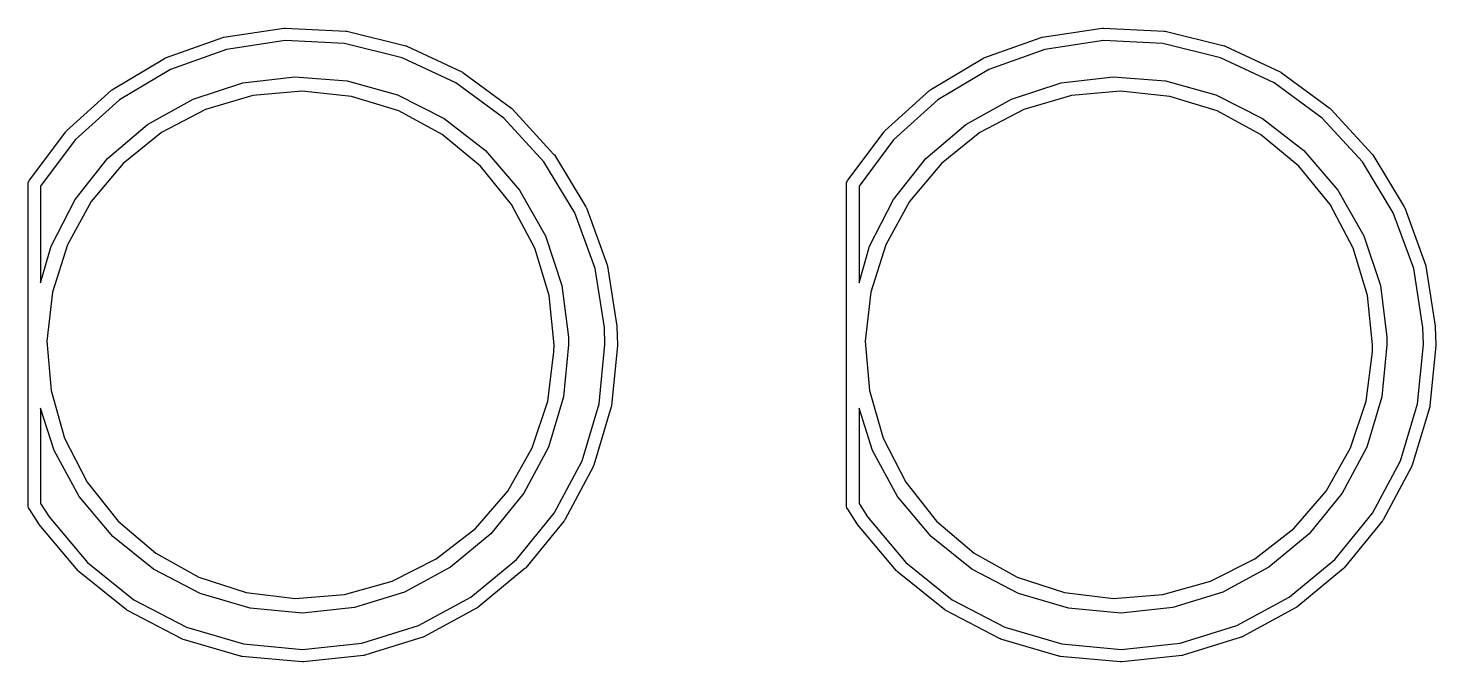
# Model space of a CAD drawing. Extents: x 86.5 to 150.2, y -83.2 to -30.6.
# Drawn here: x 118.03 to 131.57, y -61.47 to -55.37 of the extents above; entities that cross this region are included whole.
import ezdxf

# ---------------------------------------------------------------- set-up
doc = ezdxf.new("R2010")
doc.units = 0
doc.header["$MEASUREMENT"] = 0
doc.layers.add('BLACK', color=7, linetype='CONTINUOUS')

msp = doc.modelspace()

# ---------------------------------------------------------------- linework, layer by layer
at = {"layer": 'BLACK', "linetype": 'CONTINUOUS'}
for p, q in [((119.913, -55.4606), (120.49, -55.3745)), ((120.49, -55.3745), (120.491, -55.3743)), ((120.491, -55.3743), (120.497, -55.3741)), ((120.497, -55.3741), (120.502, -55.3739)), ((120.502, -55.3739), (121.085, -55.4015)), ((127.787, -55.4606), (128.364, -55.3745)), ((128.364, -55.3745), (128.365, -55.3743)), ((128.365, -55.3743), (128.371, -55.3741)), ((128.371, -55.3741), (128.376, -55.3739)), ((128.376, -55.3739), (128.959, -55.4015)), ((119.352, -55.6601), (119.902, -55.4635)), ((119.902, -55.4635), (119.903, -55.4632)), ((119.903, -55.4632), (119.908, -55.4619)), ((119.908, -55.4619), (119.913, -55.4606)), ((120.502, -55.494), (119.937, -55.5784)), ((121.073, -55.521), (120.502, -55.494)), ((121.628, -55.6585), (121.073, -55.521)), ((121.085, -55.4015), (121.086, -55.4015)), ((121.086, -55.4015), (121.091, -55.4024)), ((121.091, -55.4024), (121.097, -55.4031)), ((121.097, -55.4031), (121.663, -55.5434)), ((127.226, -55.6601), (127.776, -55.4635)), ((127.776, -55.4635), (127.777, -55.4632)), ((127.777, -55.4632), (127.782, -55.4619)), ((127.782, -55.4619), (127.787, -55.4606)), ((128.376, -55.494), (127.811, -55.5784)), ((128.947, -55.521), (128.376, -55.494)), ((129.502, -55.6585), (128.947, -55.521)), ((128.959, -55.4015), (128.96, -55.4015)), ((128.96, -55.4015), (128.965, -55.4024)), ((128.965, -55.4024), (128.971, -55.4031)), ((128.971, -55.4031), (129.537, -55.5434)), ((118.841, -55.9647), (119.342, -55.6651)), ((119.342, -55.6651), (119.343, -55.6647)), ((119.343, -55.6647), (119.348, -55.6624)), ((119.348, -55.6624), (119.352, -55.6601)), ((119.937, -55.5784), (119.398, -55.7711)), ((122.146, -55.9011), (121.628, -55.6585)), ((121.663, -55.5434), (121.664, -55.5436)), ((121.664, -55.5436), (121.669, -55.5455)), ((121.669, -55.5455), (121.674, -55.5473)), ((121.674, -55.5473), (122.202, -55.7949)), ((126.715, -55.9647), (127.216, -55.6651)), ((127.216, -55.6651), (127.217, -55.6647)), ((127.217, -55.6647), (127.222, -55.6624)), ((127.222, -55.6624), (127.226, -55.6601)), ((127.811, -55.5784), (127.272, -55.7711)), ((130.02, -55.9011), (129.502, -55.6585)), ((129.537, -55.5434), (129.538, -55.5436)), ((129.538, -55.5436), (129.543, -55.5455)), ((129.543, -55.5455), (129.548, -55.5473)), ((129.548, -55.5473), (130.076, -55.7949)), ((119.398, -55.7711), (118.908, -56.0647)), ((122.202, -55.7949), (122.203, -55.7953)), ((122.203, -55.7953), (122.208, -55.7982)), ((122.208, -55.7982), (122.212, -55.8009)), ((122.212, -55.8009), (122.683, -56.1465)), ((127.272, -55.7711), (126.782, -56.0647)), ((130.076, -55.7949), (130.077, -55.7953)), ((130.077, -55.7953), (130.082, -55.7982)), ((130.082, -55.7982), (130.086, -55.8009)), ((130.086, -55.8009), (130.557, -56.1465)), ((119.617, -56.0558), (120.096, -55.9002)), ((120.096, -55.9002), (120.596, -55.8406)), ((120.596, -55.8406), (121.098, -55.8792)), ((121.098, -55.8792), (121.583, -56.0146)), ((122.607, -56.2397), (122.146, -55.9011)), ((127.491, -56.0558), (127.97, -55.9002)), ((127.97, -55.9002), (128.47, -55.8406)), ((128.47, -55.8406), (128.972, -55.8792)), ((128.972, -55.8792), (129.457, -56.0146)), ((130.481, -56.2397), (130.02, -55.9011)), ((118.399, -56.3628), (118.832, -55.9717)), ((118.908, -56.0647), (118.483, -56.4479)), ((118.832, -55.9711), (118.837, -55.9679)), ((118.832, -55.9717), (118.832, -55.9711)), ((118.837, -55.9679), (118.841, -55.9647)), ((119.178, -56.3014), (119.617, -56.0558)), ((120.193, -56.0232), (119.736, -56.1577)), ((120.667, -55.9801), (120.193, -56.0232)), ((121.141, -56.0298), (120.667, -55.9801)), ((121.596, -56.1707), (121.141, -56.0298)), ((121.583, -56.0146), (122.032, -56.2416)), ((126.273, -56.3628), (126.706, -55.9717)), ((126.782, -56.0647), (126.357, -56.4479)), ((126.706, -55.9711), (126.711, -55.9679)), ((126.706, -55.9717), (126.706, -55.9711)), ((126.711, -55.9679), (126.715, -55.9647)), ((127.052, -56.3014), (127.491, -56.0558)), ((128.067, -56.0232), (127.61, -56.1577)), ((128.541, -55.9801), (128.067, -56.0232)), ((129.015, -56.0298), (128.541, -55.9801)), ((129.47, -56.1707), (129.015, -56.0298)), ((129.457, -56.0146), (129.906, -56.2416)), ((119.736, -56.1577), (119.314, -56.3783)), ((122.014, -56.3971), (121.596, -56.1707)), ((122.683, -56.1465), (122.683, -56.147)), ((122.683, -56.147), (122.687, -56.1507)), ((122.687, -56.1507), (122.691, -56.1543)), ((122.691, -56.1543), (123.086, -56.5846)), ((127.61, -56.1577), (127.188, -56.3783)), ((129.888, -56.3971), (129.47, -56.1707)), ((130.557, -56.1465), (130.557, -56.147)), ((130.557, -56.147), (130.561, -56.1507)), ((130.561, -56.1507), (130.565, -56.1543)), ((130.565, -56.1543), (130.96, -56.5846)), ((118.794, -56.6278), (119.178, -56.3014)), ((122.032, -56.2416), (122.429, -56.5516)), ((122.993, -56.6613), (122.607, -56.2397)), ((126.668, -56.6278), (127.052, -56.3014)), ((129.906, -56.2416), (130.303, -56.5516)), ((130.867, -56.6613), (130.481, -56.2397)), ((118.044, -56.8363), (118.391, -56.3715)), ((118.483, -56.4479), (118.15, -56.8951)), ((118.391, -56.3708), (118.395, -56.3669)), ((118.391, -56.3715), (118.391, -56.3708)), ((118.395, -56.3669), (118.399, -56.3628)), ((119.314, -56.3783), (118.943, -56.6767)), ((122.381, -56.7007), (122.014, -56.3971)), ((125.918, -56.8363), (126.265, -56.3715)), ((126.357, -56.4479), (126.024, -56.8951)), ((126.265, -56.3708), (126.269, -56.3669)), ((126.265, -56.3715), (126.265, -56.3708)), ((126.269, -56.3669), (126.273, -56.3628)), ((127.188, -56.3783), (126.817, -56.6767)), ((130.255, -56.7007), (129.888, -56.3971)), ((122.429, -56.5516), (122.758, -56.9328)), ((123.086, -56.5846), (123.086, -56.5852)), ((123.086, -56.5852), (123.089, -56.5896)), ((123.089, -56.5896), (123.093, -56.5939)), ((123.093, -56.5939), (123.396, -57.0926)), ((130.303, -56.5516), (130.632, -56.9328)), ((130.96, -56.5846), (130.96, -56.5852)), ((130.96, -56.5852), (130.963, -56.5896)), ((130.963, -56.5896), (130.967, -56.5939)), ((130.967, -56.5939), (131.27, -57.0926)), ((118.481, -57.0224), (118.794, -56.6278)), ((118.943, -56.6767), (118.637, -57.0415)), ((122.682, -57.0697), (122.381, -56.7007)), ((123.29, -57.1499), (122.993, -56.6613)), ((126.355, -57.0224), (126.668, -56.6278)), ((126.817, -56.6767), (126.511, -57.0415)), ((130.556, -57.0697), (130.255, -56.7007)), ((131.164, -57.1499), (130.867, -56.6613)), ((118.03, -56.8721), (118.031, -56.8632)), ((118.03, -59.9679), (118.03, -56.8721)), ((118.031, -56.8632), (118.034, -56.8519)), ((118.034, -56.8519), (118.04, -56.8415)), ((118.04, -56.8415), (118.044, -56.8363)), ((125.904, -56.8721), (125.905, -56.8632)), ((125.904, -59.9679), (125.904, -56.8721)), ((125.905, -56.8632), (125.908, -56.8519)), ((125.908, -56.8519), (125.914, -56.8415)), ((125.914, -56.8415), (125.918, -56.8363)), ((118.15, -56.8951), (118.15, -57.8231)), ((122.758, -56.9328), (123.007, -57.3706)), ((126.024, -56.8951), (126.024, -57.8231)), ((130.632, -56.9328), (130.881, -57.3706)), ((118.251, -57.4702), (118.481, -57.0224)), ((118.637, -57.0415), (118.407, -57.4588)), ((122.906, -57.4902), (122.682, -57.0697)), ((123.487, -57.6869), (123.29, -57.1499)), ((123.396, -57.0926), (123.396, -57.0933)), ((123.396, -57.0933), (123.398, -57.0982)), ((123.398, -57.0982), (123.401, -57.1032)), ((123.401, -57.1032), (123.601, -57.6512)), ((126.125, -57.4702), (126.355, -57.0224)), ((126.511, -57.0415), (126.281, -57.4588)), ((130.78, -57.4902), (130.556, -57.0697)), ((131.361, -57.6869), (131.164, -57.1499)), ((131.27, -57.0926), (131.27, -57.0933)), ((131.27, -57.0933), (131.272, -57.0982)), ((131.272, -57.0982), (131.275, -57.1032)), ((131.275, -57.1032), (131.475, -57.6512)), ((123.007, -57.3706), (123.166, -57.8484)), ((130.881, -57.3706), (131.04, -57.8484)), ((118.15, -57.8231), (118.251, -57.4702)), ((118.407, -57.4588), (118.263, -57.9127)), ((123.044, -57.9461), (122.906, -57.4902)), ((126.024, -57.8231), (126.125, -57.4702)), ((126.281, -57.4588), (126.137, -57.9127)), ((130.918, -57.9461), (130.78, -57.4902)), ((123.575, -58.2539), (123.487, -57.6869)), ((123.601, -57.6512), (123.602, -57.652)), ((123.602, -57.652), (123.603, -57.6573)), ((123.603, -57.6573), (123.604, -57.6625)), ((123.604, -57.6625), (123.694, -58.2391)), ((131.449, -58.2539), (131.361, -57.6869)), ((131.475, -57.6512), (131.476, -57.652)), ((131.476, -57.652), (131.477, -57.6573)), ((131.477, -57.6573), (131.478, -57.6625)), ((131.478, -57.6625), (131.568, -58.2391)), ((118.263, -57.9127), (118.21, -58.3859)), ((123.09, -58.42), (123.044, -57.9461)), ((123.166, -57.8484), (123.229, -58.348)), ((126.137, -57.9127), (126.084, -58.3859)), ((130.964, -58.42), (130.918, -57.9461)), ((131.04, -57.8484), (131.103, -58.348)), ((123.694, -58.2391), (123.694, -58.2399)), ((131.568, -58.2391), (131.568, -58.2399)), ((123.229, -58.348), (123.23, -58.42)), ((123.58, -58.4177), (123.575, -58.2539)), ((123.694, -58.2399), (123.695, -58.2433)), ((123.695, -58.2433), (123.695, -58.2466)), ((123.695, -58.2466), (123.7, -58.4187)), ((131.103, -58.348), (131.104, -58.42)), ((131.454, -58.4177), (131.449, -58.2539)), ((131.568, -58.2399), (131.569, -58.2433)), ((131.569, -58.2433), (131.569, -58.2466)), ((131.569, -58.2466), (131.574, -58.4187)), ((118.21, -58.3859), (118.25, -58.8605)), ((123.029, -58.9606), (123.089, -58.4881)), ((123.089, -58.4881), (123.09, -58.42)), ((123.23, -58.42), (123.181, -58.9211)), ((123.524, -58.9886), (123.58, -58.4177)), ((123.7, -58.4254), (123.643, -59.0062)), ((123.7, -58.4187), (123.7, -58.4196)), ((123.7, -58.4196), (123.7, -58.4229)), ((123.7, -58.4229), (123.7, -58.4254)), ((126.084, -58.3859), (126.124, -58.8605)), ((130.903, -58.9606), (130.963, -58.4881)), ((130.963, -58.4881), (130.964, -58.42)), ((131.104, -58.42), (131.055, -58.9211)), ((131.398, -58.9886), (131.454, -58.4177)), ((131.574, -58.4254), (131.517, -59.0062)), ((131.574, -58.4187), (131.574, -58.4196)), ((131.574, -58.4196), (131.574, -58.4229)), ((131.574, -58.4229), (131.574, -58.4254)), ((118.25, -58.8605), (118.381, -59.3182)), ((126.124, -58.8605), (126.255, -59.3182)), ((118.279, -59.4364), (118.15, -59.0309)), ((118.15, -59.0309), (118.15, -59.9472)), ((122.879, -59.4124), (123.029, -58.9606)), ((123.181, -58.9211), (123.035, -59.4032)), ((123.359, -59.536), (123.524, -58.9886)), ((123.641, -59.0176), (123.472, -59.5763)), ((123.642, -59.0123), (123.641, -59.0176)), ((123.643, -59.007), (123.642, -59.0123)), ((123.643, -59.0062), (123.643, -59.007)), ((126.153, -59.4364), (126.024, -59.0309)), ((126.024, -59.0309), (126.024, -59.9472)), ((130.753, -59.4124), (130.903, -58.9606)), ((131.055, -58.9211), (130.909, -59.4032)), ((131.233, -59.536), (131.398, -58.9886)), ((131.515, -59.0176), (131.346, -59.5763)), ((131.516, -59.0123), (131.515, -59.0176)), ((131.517, -59.007), (131.516, -59.0123)), ((131.517, -59.0062), (131.517, -59.007)), ((118.381, -59.3182), (118.599, -59.7418)), ((126.255, -59.3182), (126.473, -59.7418)), ((118.521, -59.8776), (118.279, -59.4364)), ((122.644, -59.8265), (122.879, -59.4124)), ((123.035, -59.4032), (122.799, -59.8477)), ((126.395, -59.8776), (126.153, -59.4364)), ((130.518, -59.8265), (130.753, -59.4124)), ((130.909, -59.4032), (130.673, -59.8477)), ((123.09, -60.0409), (123.359, -59.536)), ((123.468, -59.5871), (123.194, -60.1024)), ((123.47, -59.5821), (123.468, -59.5871)), ((123.472, -59.5771), (123.47, -59.5821)), ((123.472, -59.5763), (123.472, -59.5771)), ((130.964, -60.0409), (131.233, -59.536)), ((131.342, -59.5871), (131.068, -60.1024)), ((131.344, -59.5821), (131.342, -59.5871)), ((131.346, -59.5771), (131.344, -59.5821)), ((131.346, -59.5763), (131.346, -59.5771)), ((118.599, -59.7418), (118.895, -60.115)), ((122.333, -60.187), (122.644, -59.8265)), ((122.799, -59.8477), (122.481, -60.238)), ((126.473, -59.7418), (126.769, -60.115)), ((130.207, -60.187), (130.518, -59.8265)), ((130.673, -59.8477), (130.355, -60.238)), ((118.031, -59.9768), (118.03, -59.9679)), ((118.034, -59.9881), (118.031, -59.9768)), ((118.04, -59.9985), (118.034, -59.9881)), ((118.042, -60.001), (118.04, -59.9985)), ((118.15, -59.9472), (118.232, -60.074)), ((118.845, -60.2633), (118.521, -59.8776)), ((125.905, -59.9768), (125.904, -59.9679)), ((125.908, -59.9881), (125.905, -59.9768)), ((125.914, -59.9985), (125.908, -59.9881)), ((125.916, -60.001), (125.914, -59.9985)), ((126.024, -59.9472), (126.106, -60.074)), ((126.719, -60.2633), (126.395, -59.8776)), ((118.133, -60.1421), (118.042, -60.001)), ((118.232, -60.074), (118.601, -60.5135)), ((118.895, -60.115), (119.257, -60.4236)), ((122.729, -60.4841), (123.09, -60.0409)), ((123.187, -60.1122), (122.818, -60.5644)), ((123.19, -60.1077), (123.187, -60.1122)), ((123.193, -60.1032), (123.19, -60.1077)), ((123.194, -60.1024), (123.193, -60.1032)), ((126.007, -60.1421), (125.916, -60.001)), ((126.106, -60.074), (126.475, -60.5135)), ((126.769, -60.115), (127.131, -60.4236)), ((130.603, -60.4841), (130.964, -60.0409)), ((131.061, -60.1122), (130.692, -60.5644)), ((131.064, -60.1077), (131.061, -60.1122)), ((131.067, -60.1032), (131.064, -60.1077)), ((131.068, -60.1024), (131.067, -60.1032)), ((118.135, -60.1447), (118.133, -60.1421)), ((118.137, -60.1476), (118.135, -60.1447)), ((118.137, -60.1482), (118.137, -60.1476)), ((118.512, -60.5952), (118.137, -60.1482)), ((119.237, -60.5789), (118.845, -60.2633)), ((121.957, -60.4802), (122.333, -60.187)), ((122.481, -60.238), (122.093, -60.5589)), ((126.009, -60.1447), (126.007, -60.1421)), ((126.011, -60.1476), (126.009, -60.1447)), ((126.011, -60.1482), (126.011, -60.1476)), ((126.386, -60.5952), (126.011, -60.1482)), ((127.111, -60.5789), (126.719, -60.2633)), ((129.831, -60.4802), (130.207, -60.187)), ((130.355, -60.238), (129.967, -60.5589)), ((118.601, -60.5135), (119.046, -60.8717)), ((119.257, -60.4236), (119.673, -60.6559)), ((121.532, -60.6949), (121.957, -60.4802)), ((122.289, -60.8486), (122.729, -60.4841)), ((126.475, -60.5135), (126.92, -60.8717)), ((127.131, -60.4236), (127.547, -60.6559)), ((129.406, -60.6949), (129.831, -60.4802)), ((130.163, -60.8486), (130.603, -60.4841)), ((118.516, -60.599), (118.512, -60.5952)), ((118.52, -60.6028), (118.516, -60.599)), ((118.521, -60.6034), (118.52, -60.6028)), ((118.976, -60.9689), (118.521, -60.6034)), ((119.684, -60.8121), (119.237, -60.5789)), ((119.673, -60.6559), (120.126, -60.8031)), ((122.093, -60.5589), (121.65, -60.7984)), ((122.81, -60.5728), (122.361, -60.9448)), ((122.814, -60.5689), (122.81, -60.5728)), ((122.818, -60.5651), (122.814, -60.5689)), ((122.818, -60.5644), (122.818, -60.5651)), ((126.39, -60.599), (126.386, -60.5952)), ((126.394, -60.6028), (126.39, -60.599)), ((126.395, -60.6034), (126.394, -60.6028)), ((126.85, -60.9689), (126.395, -60.6034)), ((127.558, -60.8121), (127.111, -60.5789)), ((127.547, -60.6559), (128, -60.8031)), ((129.967, -60.5589), (129.524, -60.7984)), ((130.684, -60.5728), (130.235, -60.9448)), ((130.688, -60.5689), (130.684, -60.5728)), ((130.692, -60.5651), (130.688, -60.5689)), ((130.692, -60.5644), (130.692, -60.5651)), ((120.167, -60.9543), (119.684, -60.8121)), ((120.126, -60.8031), (120.599, -60.8595)), ((121.074, -60.8229), (121.532, -60.6949)), ((121.65, -60.7984), (121.169, -60.9473)), ((128.041, -60.9543), (127.558, -60.8121)), ((128, -60.8031), (128.473, -60.8595)), ((128.948, -60.8229), (129.406, -60.6949)), ((129.524, -60.7984), (129.043, -60.9473)), ((119.046, -60.8717), (119.553, -61.1366)), ((120.599, -60.8595), (121.074, -60.8229)), ((121.169, -60.9473), (120.668, -60.9999)), ((121.786, -61.1206), (122.289, -60.8486)), ((122.36, -60.9453), (122.355, -60.9483)), ((122.361, -60.9448), (122.36, -60.9453)), ((126.92, -60.8717), (127.427, -61.1366)), ((128.473, -60.8595), (128.948, -60.8229)), ((129.043, -60.9473), (128.542, -60.9999)), ((129.66, -61.1206), (130.163, -60.8486)), ((130.234, -60.9453), (130.229, -60.9483)), ((130.235, -60.9448), (130.234, -60.9453)), ((118.98, -60.9719), (118.976, -60.9689)), ((118.985, -60.975), (118.98, -60.9719)), ((118.985, -60.9754), (118.985, -60.975)), ((119.503, -61.2456), (118.985, -60.9754)), ((120.668, -60.9999), (120.167, -60.9543)), ((122.351, -60.9513), (121.838, -61.229)), ((122.355, -60.9483), (122.351, -60.9513)), ((126.854, -60.9719), (126.85, -60.9689)), ((126.859, -60.975), (126.854, -60.9719)), ((126.859, -60.9754), (126.859, -60.975)), ((127.377, -61.2456), (126.859, -60.9754)), ((128.542, -60.9999), (128.041, -60.9543)), ((130.225, -60.9513), (129.712, -61.229)), ((130.229, -60.9483), (130.225, -60.9513)), ((119.553, -61.1366), (120.101, -61.2979)), ((121.24, -61.2898), (121.786, -61.1206)), ((127.427, -61.1366), (127.975, -61.2979)), ((129.114, -61.2898), (129.66, -61.1206)), ((119.508, -61.2477), (119.503, -61.2456)), ((119.513, -61.2498), (119.508, -61.2477)), ((119.513, -61.25), (119.513, -61.2498)), ((120.073, -61.4147), (119.513, -61.25)), ((120.101, -61.2979), (120.671, -61.3496)), ((120.671, -61.3496), (121.24, -61.2898)), ((121.827, -61.2335), (121.269, -61.4062)), ((121.832, -61.2314), (121.827, -61.2335)), ((121.837, -61.2294), (121.832, -61.2314)), ((121.838, -61.229), (121.837, -61.2294)), ((127.382, -61.2477), (127.377, -61.2456)), ((127.387, -61.2498), (127.382, -61.2477)), ((127.387, -61.25), (127.387, -61.2498)), ((127.947, -61.4147), (127.387, -61.25)), ((127.975, -61.2979), (128.545, -61.3496)), ((128.545, -61.3496), (129.114, -61.2898)), ((129.701, -61.2335), (129.143, -61.4062)), ((129.706, -61.2314), (129.701, -61.2335)), ((129.711, -61.2294), (129.706, -61.2314)), ((129.712, -61.229), (129.711, -61.2294)), ((120.079, -61.4157), (120.073, -61.4147)), ((120.084, -61.4168), (120.079, -61.4157)), ((120.085, -61.4169), (120.084, -61.4168)), ((120.666, -61.4697), (120.085, -61.4169)), ((120.671, -61.4696), (120.666, -61.4697)), ((120.677, -61.4697), (120.671, -61.4696)), ((120.678, -61.4696), (120.677, -61.4697)), ((121.258, -61.4085), (120.678, -61.4696)), ((121.263, -61.4074), (121.258, -61.4085)), ((121.269, -61.4064), (121.263, -61.4074)), ((121.269, -61.4062), (121.269, -61.4064)), ((127.953, -61.4157), (127.947, -61.4147)), ((127.958, -61.4168), (127.953, -61.4157)), ((127.959, -61.4169), (127.958, -61.4168)), ((128.54, -61.4697), (127.959, -61.4169)), ((128.545, -61.4696), (128.54, -61.4697)), ((128.551, -61.4697), (128.545, -61.4696)), ((128.552, -61.4696), (128.551, -61.4697)), ((129.132, -61.4085), (128.552, -61.4696)), ((129.137, -61.4074), (129.132, -61.4085)), ((129.143, -61.4064), (129.137, -61.4074)), ((129.143, -61.4062), (129.143, -61.4064))]:
    msp.add_line(p, q, dxfattribs=at)

doc.saveas('drawing.dxf')
